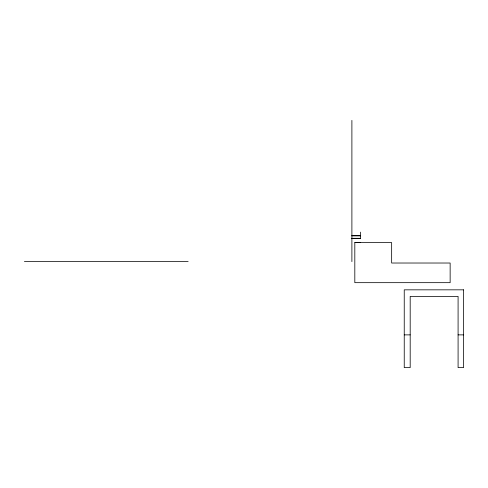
<?xml version="1.0" encoding="UTF-8"?>
<svg xmlns="http://www.w3.org/2000/svg" width="488" height="488" viewBox="0 0 488 488"><rect width="100%" height="100%" fill="white"/><g stroke="black" fill="none" stroke-linecap="round" stroke-linejoin="round"><path stroke-width="0.73" d="M351.891 235.417L360.492 235.417M351.891 235.881L360.492 235.881M351.891 238.296L360.492 238.296L360.492 232.123M351.891 238.412L360.577 238.412M351.891 238.486L360.492 238.412M354.813 242.585L391.65 242.585L391.65 263.02L450.143 263.02L450.143 282.668L354.813 282.668L354.813 242.585L360.577 242.585M24.4 261.617L188.148 261.617M404.241 334.878L410.188 334.878M458.086 334.878L463.6 334.878M351.891 120.383L351.891 261.617M463.6 289.835L404.241 289.835L404.241 367.616L410.188 367.616L410.188 296.387L458.086 296.387L458.086 367.616L463.6 367.616L463.6 289.835"/></g></svg>
